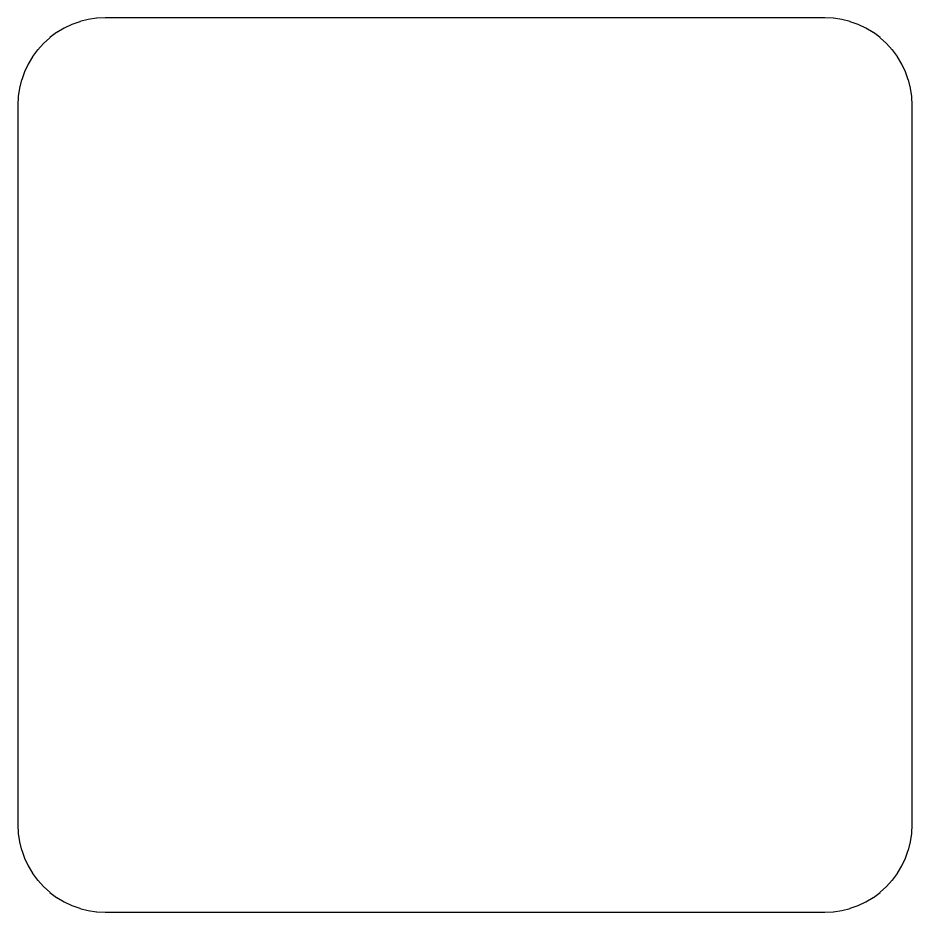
# Model space of a CAD drawing. Header units: metres. Extents: x 102.6 to 173.6, y -131.3 to -53.7.
# Drawn here: x 128.685 to 131.295, y -131.305 to -128.695 of the extents above; entities that cross this region are included whole.
import ezdxf

# ---------------------------------------------------------------- set-up
doc = ezdxf.new("R2010")
doc.units = ezdxf.units.M

msp = doc.modelspace()

# ---------------------------------------------------------------- linework, layer by layer
msp.add_lwpolyline([(131.295, -128.95), (131.295, -128.9499), (131.295, -128.9498), (131.2938, -128.9253), (131.2938, -128.9251), (131.2938, -128.925), (131.2938, -128.9249), (131.2937, -128.9248), (131.2901, -128.9005), (131.2901, -128.9004), (131.2901, -128.9003), (131.2901, -128.9001), (131.29, -128.9), (131.2841, -128.8762), (131.2841, -128.8761), (131.284, -128.876), (131.284, -128.8759), (131.2839, -128.8757), (131.2757, -128.8526), (131.2756, -128.8525), (131.2756, -128.8524), (131.2755, -128.8523), (131.2755, -128.8522), (131.265, -128.83), (131.2649, -128.8299), (131.2649, -128.8298), (131.2648, -128.8297), (131.2648, -128.8296), (131.2522, -128.8085), (131.2521, -128.8084), (131.252, -128.8083), (131.252, -128.8082), (131.2519, -128.8081), (131.2373, -128.7884), (131.2372, -128.7883), (131.2371, -128.7882), (131.237, -128.7881), (131.237, -128.788), (131.2205, -128.7699), (131.2204, -128.7698), (131.2203, -128.7697), (131.2202, -128.7696), (131.2201, -128.7695), (131.202, -128.753), (131.2019, -128.753), (131.2018, -128.7529), (131.2017, -128.7528), (131.2016, -128.7527), (131.1819, -128.7381), (131.1818, -128.738), (131.1817, -128.738), (131.1816, -128.7379), (131.1815, -128.7378), (131.1604, -128.7252), (131.1603, -128.7252), (131.1602, -128.7251), (131.1601, -128.7251), (131.16, -128.725), (131.1378, -128.7145), (131.1377, -128.7145), (131.1376, -128.7144), (131.1375, -128.7144), (131.1374, -128.7143), (131.1143, -128.7061), (131.1141, -128.706), (131.114, -128.706), (131.1139, -128.7059), (131.1138, -128.7059), (131.09, -128.7), (131.0899, -128.6999), (131.0897, -128.6999), (131.0896, -128.6999), (131.0895, -128.6999), (131.0652, -128.6963), (131.0651, -128.6962), (131.065, -128.6962), (131.0649, -128.6962), (131.0647, -128.6962), (131.0402, -128.695), (131.0401, -128.695), (131.04, -128.695), (128.94, -128.695), (128.9399, -128.695), (128.9398, -128.695), (128.9153, -128.6962), (128.9151, -128.6962), (128.915, -128.6962), (128.9149, -128.6962), (128.9148, -128.6963), (128.8905, -128.6999), (128.8904, -128.6999), (128.8903, -128.6999), (128.8901, -128.6999), (128.89, -128.7), (128.8662, -128.7059), (128.8661, -128.7059), (128.866, -128.706), (128.8659, -128.706), (128.8657, -128.7061), (128.8426, -128.7143), (128.8425, -128.7144), (128.8424, -128.7144), (128.8423, -128.7145), (128.8422, -128.7145), (128.82, -128.725), (128.8199, -128.7251), (128.8198, -128.7251), (128.8197, -128.7252), (128.8196, -128.7252), (128.7985, -128.7378), (128.7984, -128.7379), (128.7983, -128.738), (128.7982, -128.738), (128.7981, -128.7381), (128.7784, -128.7527), (128.7783, -128.7528), (128.7782, -128.7529), (128.7781, -128.753), (128.778, -128.753), (128.7599, -128.7695), (128.7598, -128.7696), (128.7597, -128.7697), (128.7596, -128.7698), (128.7595, -128.7699), (128.743, -128.788), (128.743, -128.7881), (128.7429, -128.7882), (128.7428, -128.7883), (128.7427, -128.7884), (128.7281, -128.8081), (128.728, -128.8082), (128.728, -128.8083), (128.7279, -128.8084), (128.7278, -128.8085), (128.7152, -128.8296), (128.7152, -128.8297), (128.7151, -128.8298), (128.7151, -128.8299), (128.715, -128.83), (128.7045, -128.8522), (128.7045, -128.8523), (128.7044, -128.8524), (128.7044, -128.8525), (128.7043, -128.8526), (128.6961, -128.8757), (128.696, -128.8759), (128.696, -128.876), (128.6959, -128.8761), (128.6959, -128.8762), (128.69, -128.9), (128.6899, -128.9001), (128.6899, -128.9003), (128.6899, -128.9004), (128.6899, -128.9005), (128.6863, -128.9248), (128.6862, -128.9249), (128.6862, -128.925), (128.6862, -128.9251), (128.6862, -128.9253), (128.685, -128.9498), (128.685, -128.9499), (128.685, -128.95), (128.685, -131.05), (128.685, -131.0501), (128.685, -131.0502), (128.6862, -131.0747), (128.6862, -131.0749), (128.6862, -131.075), (128.6862, -131.0751), (128.6863, -131.0752), (128.6899, -131.0995), (128.6899, -131.0996), (128.6899, -131.0997), (128.6899, -131.0999), (128.69, -131.1), (128.6959, -131.1238), (128.6959, -131.1239), (128.696, -131.124), (128.696, -131.1241), (128.6961, -131.1243), (128.7043, -131.1474), (128.7044, -131.1475), (128.7044, -131.1476), (128.7045, -131.1477), (128.7045, -131.1478), (128.715, -131.17), (128.7151, -131.1701), (128.7151, -131.1702), (128.7152, -131.1703), (128.7152, -131.1704), (128.7278, -131.1915), (128.7279, -131.1916), (128.728, -131.1917), (128.728, -131.1918), (128.7281, -131.1919), (128.7427, -131.2116), (128.7428, -131.2117), (128.7429, -131.2118), (128.743, -131.2119), (128.743, -131.212), (128.7595, -131.2301), (128.7596, -131.2302), (128.7597, -131.2303), (128.7598, -131.2304), (128.7599, -131.2305), (128.778, -131.247), (128.7781, -131.247), (128.7782, -131.2471), (128.7783, -131.2472), (128.7784, -131.2473), (128.7981, -131.2619), (128.7982, -131.262), (128.7983, -131.262), (128.7984, -131.2621), (128.7985, -131.2622), (128.8196, -131.2748), (128.8197, -131.2748), (128.8198, -131.2749), (128.8199, -131.2749), (128.82, -131.275), (128.8422, -131.2855), (128.8423, -131.2855), (128.8424, -131.2856), (128.8425, -131.2856), (128.8426, -131.2857), (128.8657, -131.2939), (128.8659, -131.294), (128.866, -131.294), (128.8661, -131.2941), (128.8662, -131.2941), (128.89, -131.3), (128.8901, -131.3001), (128.8903, -131.3001), (128.8904, -131.3001), (128.8905, -131.3001), (128.9148, -131.3037), (128.9149, -131.3038), (128.915, -131.3038), (128.9151, -131.3038), (128.9153, -131.3038), (128.9398, -131.305), (128.9399, -131.305), (128.94, -131.305), (131.04, -131.305), (131.0401, -131.305), (131.0402, -131.305), (131.0647, -131.3038), (131.0649, -131.3038), (131.065, -131.3038), (131.0651, -131.3038), (131.0652, -131.3037), (131.0895, -131.3001), (131.0896, -131.3001), (131.0897, -131.3001), (131.0899, -131.3001), (131.09, -131.3), (131.1138, -131.2941), (131.1139, -131.2941), (131.114, -131.294), (131.1141, -131.294), (131.1143, -131.2939), (131.1374, -131.2857), (131.1375, -131.2856), (131.1376, -131.2856), (131.1377, -131.2855), (131.1378, -131.2855), (131.16, -131.275), (131.1601, -131.2749), (131.1602, -131.2749), (131.1603, -131.2748), (131.1604, -131.2748), (131.1815, -131.2622), (131.1816, -131.2621), (131.1817, -131.262), (131.1818, -131.262), (131.1819, -131.2619), (131.2016, -131.2473), (131.2017, -131.2472), (131.2018, -131.2471), (131.2019, -131.247), (131.202, -131.247), (131.2201, -131.2305), (131.2202, -131.2304), (131.2203, -131.2303), (131.2204, -131.2302), (131.2205, -131.2301), (131.237, -131.212), (131.237, -131.2119), (131.2371, -131.2118), (131.2372, -131.2117), (131.2373, -131.2116), (131.2519, -131.1919), (131.252, -131.1918), (131.252, -131.1917), (131.2521, -131.1916), (131.2522, -131.1915), (131.2648, -131.1704), (131.2648, -131.1703), (131.2649, -131.1702), (131.2649, -131.1701), (131.265, -131.17), (131.2755, -131.1478), (131.2755, -131.1477), (131.2756, -131.1476), (131.2756, -131.1475), (131.2757, -131.1474), (131.2839, -131.1243), (131.284, -131.1241), (131.284, -131.124), (131.2841, -131.1239), (131.2841, -131.1238), (131.29, -131.1), (131.2901, -131.0999), (131.2901, -131.0997), (131.2901, -131.0996), (131.2901, -131.0995), (131.2937, -131.0752), (131.2938, -131.0751), (131.2938, -131.075), (131.2938, -131.0749), (131.2938, -131.0747), (131.295, -131.0502), (131.295, -131.0501), (131.295, -131.05), (131.295, -128.95)])

doc.saveas('drawing.dxf')
